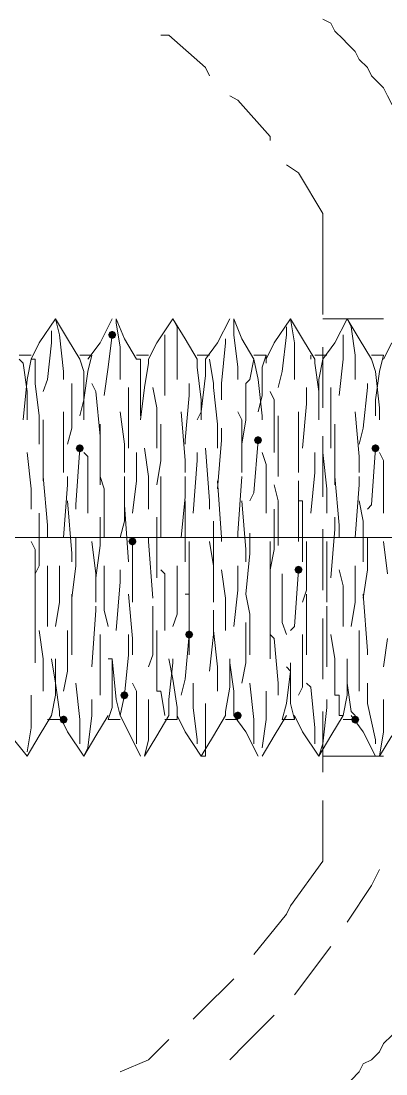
# Model space of a CAD drawing. Header units: millimetres. Extents: x 89051 to 218395, y -330386 to -125649.
# Drawn here: x 92711.25 to 92722.15, y -132854.01 to -132822.55 of the extents above; entities that cross this region are included whole.
import ezdxf

# ---------------------------------------------------------------- set-up
doc = ezdxf.new("R2010")
doc.units = ezdxf.units.MM
doc.header["$LTSCALE"] = 13
for name, pattern in [('1 实线', [0]), ('ACAD_ISO04W100', [30, 24, -3, 0, -3]), ('CENTER', [50.8, 31.75, -6.35, 6.35, -6.35])]:
    doc.linetypes.add(name, pattern=pattern)
doc.layers.get('0').update_dxf_attribs({"color": 1, "linetype": 'CENTER'})
doc.layers.add('C00-00-00', color=7, linetype='Continuous')
doc.layers.add('标注、文本', color=3, linetype='Continuous', lineweight=25)

msp = doc.modelspace()

# ---------------------------------------------------------------- hatches: boundary and pattern name
at = {"layer": 'C00-00-00'}
h = msp.add_hatch(color=256, dxfattribs=at)
h.dxf.hatch_style = 2
h.paths.add_polyline_path([(92714.095, -132831.929), (92714.06, -132832.015), (92713.974, -132832.05), (92713.889, -132832.015), (92713.853, -132831.929), (92713.889, -132831.844), (92713.974, -132831.808), (92714.06, -132831.844)])
h = msp.add_hatch(color=256, dxfattribs=at)
h.dxf.hatch_style = 2
h.paths.add_polyline_path([(92718.452, -132835.076), (92718.416, -132835.161), (92718.331, -132835.197), (92718.245, -132835.161), (92718.21, -132835.076), (92718.245, -132834.99), (92718.331, -132834.955), (92718.416, -132834.99)])
h = msp.add_hatch(color=256, dxfattribs=at)
h.dxf.hatch_style = 2
h.paths.add_polyline_path([(92713.127, -132835.318), (92713.092, -132835.403), (92713.006, -132835.439), (92712.921, -132835.403), (92712.885, -132835.318), (92712.921, -132835.232), (92713.006, -132835.197), (92713.092, -132835.232)])
h = msp.add_hatch(color=256, dxfattribs=at)
h.dxf.hatch_style = 2
h.paths.add_polyline_path([(92721.961, -132835.318), (92721.925, -132835.403), (92721.84, -132835.439), (92721.754, -132835.403), (92721.719, -132835.318), (92721.754, -132835.232), (92721.84, -132835.197), (92721.925, -132835.232)])
h = msp.add_hatch(color=256, dxfattribs=at)
h.dxf.hatch_style = 2
h.paths.add_polyline_path([(92714.7, -132838.101), (92714.665, -132838.186), (92714.579, -132838.222), (92714.494, -132838.186), (92714.458, -132838.101), (92714.494, -132838.015), (92714.579, -132837.98), (92714.665, -132838.015)])
h = msp.add_hatch(color=256, dxfattribs=at)
h.dxf.hatch_style = 2
h.paths.add_polyline_path([(92719.662, -132838.948), (92719.626, -132839.033), (92719.541, -132839.069), (92719.455, -132839.033), (92719.42, -132838.948), (92719.455, -132838.862), (92719.541, -132838.827), (92719.626, -132838.862)])
h = msp.add_hatch(color=256, dxfattribs=at)
h.dxf.hatch_style = 2
h.paths.add_polyline_path([(92716.395, -132840.884), (92716.359, -132840.969), (92716.274, -132841.005), (92716.188, -132840.969), (92716.153, -132840.884), (92716.188, -132840.799), (92716.274, -132840.763), (92716.359, -132840.799)])
h = msp.add_hatch(color=256, dxfattribs=at)
h.dxf.hatch_style = 2
h.paths.add_polyline_path([(92714.458, -132842.699), (92714.423, -132842.785), (92714.337, -132842.82), (92714.252, -132842.785), (92714.216, -132842.699), (92714.252, -132842.614), (92714.337, -132842.578), (92714.423, -132842.614)])
h = msp.add_hatch(color=256, dxfattribs=at)
h.dxf.hatch_style = 2
h.paths.add_polyline_path([(92712.643, -132843.425), (92712.608, -132843.511), (92712.522, -132843.546), (92712.437, -132843.511), (92712.401, -132843.425), (92712.437, -132843.34), (92712.522, -132843.304), (92712.608, -132843.34)])
h = msp.add_hatch(color=256, dxfattribs=at)
h.dxf.hatch_style = 2
h.paths.add_polyline_path([(92717.847, -132843.304), (92717.811, -132843.39), (92717.726, -132843.425), (92717.64, -132843.39), (92717.605, -132843.304), (92717.64, -132843.219), (92717.726, -132843.183), (92717.811, -132843.219)])
h = msp.add_hatch(color=256, dxfattribs=at)
h.dxf.hatch_style = 2
h.paths.add_polyline_path([(92721.356, -132843.425), (92721.32, -132843.511), (92721.235, -132843.546), (92721.149, -132843.511), (92721.114, -132843.425), (92721.149, -132843.34), (92721.235, -132843.304), (92721.32, -132843.34)])

# ---------------------------------------------------------------- linework, layer by layer
at = {"color": 7, "linetype": '1 实线', "lineweight": 0}
for radius in [45.983, 39.569]:
    msp.add_circle((92703.931, -132837.98), radius, dxfattribs=at)
msp.add_arc((92703.931, -132837.98), 34.608, 204.1584, 156.2711, dxfattribs=at)
at = {"layer": 'C00-00-00', "lineweight": 15}
for points in [[(92724.018, -132827.573), (92723.776, -132827.331), (92723.655, -132827.089), (92723.534, -132826.847), (92723.413, -132826.605), (92723.292, -132826.363), (92723.171, -132826.242), (92723.05, -132826), (92722.808, -132825.758), (92722.687, -132825.516), (92722.566, -132825.274), (92722.324, -132825.032), (92722.203, -132824.79), (92722.082, -132824.548), (92721.84, -132824.306), (92721.719, -132824.185), (92721.598, -132823.943), (92721.356, -132823.701), (92721.235, -132823.459), (92720.993, -132823.217), (92720.872, -132823.096), (92720.63, -132822.854), (92720.509, -132822.612), (92720.267, -132822.491)], [(92715.669, -132822.975), (92715.426, -132822.975)], [(92716.758, -132823.943), (92715.669, -132822.975)], [(92716.879, -132824.185), (92716.758, -132823.943)], [(92717.726, -132824.911), (92717.484, -132824.79)], [(92718.694, -132826), (92717.726, -132824.911)], [(92718.694, -132826.121), (92718.694, -132826)], [(92719.541, -132827.089), (92719.178, -132826.847)], [(92720.267, -132828.299), (92719.541, -132827.089)], [(92720.267, -132829.509), (92720.267, -132828.299)], [(92720.267, -132831.324), (92720.267, -132829.509)], [(92712.28, -132831.445), (92711.796, -132832.171)], [(92712.28, -132831.445), (92712.401, -132831.929)], [(92712.643, -132832.05), (92712.28, -132831.445)], [(92713.974, -132831.445), (92713.611, -132832.171)], [(92714.095, -132831.445), (92714.095, -132831.566)], [(92714.337, -132832.05), (92714.095, -132831.445)], [(92715.79, -132831.445), (92715.305, -132832.171)], [(92715.79, -132831.445), (92715.911, -132831.687)], [(92716.153, -132832.05), (92715.79, -132831.445)], [(92717.484, -132831.445), (92717.121, -132832.171)], [(92717.605, -132831.445), (92717.605, -132831.929)], [(92717.847, -132832.05), (92717.605, -132831.445)], [(92719.299, -132831.445), (92718.815, -132832.171)], [(92719.299, -132831.445), (92719.42, -132832.171)], [(92719.662, -132832.05), (92719.299, -132831.445)], [(92721.235, -132831.445), (92720.267, -132831.445)], [(92720.993, -132831.445), (92720.63, -132832.171)], [(92720.993, -132831.445), (92721.114, -132831.687)], [(92721.356, -132832.05), (92720.993, -132831.445)], [(92722.082, -132831.445), (92721.235, -132831.445)], [(92712.159, -132832.171), (92712.159, -132831.808)], [(92714.095, -132831.566), (92714.216, -132832.292)], [(92715.911, -132831.687), (92715.911, -132832.534)], [(92719.178, -132831.929), (92719.178, -132831.687)], [(92721.114, -132831.687), (92721.235, -132832.534)], [(92712.401, -132831.929), (92712.522, -132833.019)], [(92713.006, -132832.655), (92712.643, -132832.05)], [(92713.853, -132832.897), (92713.974, -132831.929)], [(92714.7, -132832.655), (92714.337, -132832.05)], [(92715.547, -132832.534), (92715.547, -132831.929)], [(92716.516, -132832.655), (92716.153, -132832.05)], [(92717.363, -132832.171), (92717.363, -132832.05)], [(92717.605, -132831.929), (92717.726, -132832.897)], [(92718.21, -132832.655), (92717.847, -132832.05)], [(92719.057, -132833.019), (92719.178, -132831.929)], [(92720.025, -132832.655), (92719.662, -132832.05)], [(92720.872, -132832.655), (92720.872, -132831.929)], [(92721.719, -132832.655), (92721.356, -132832.05)], [(92711.796, -132832.171), (92711.554, -132832.655)], [(92712.038, -132833.261), (92712.159, -132832.171)], [(92713.611, -132832.171), (92713.248, -132832.655)], [(92714.216, -132832.292), (92714.216, -132833.261)], [(92715.305, -132832.171), (92715.063, -132832.655)], [(92717.121, -132832.171), (92716.758, -132832.655)], [(92717.242, -132833.382), (92717.363, -132832.171)], [(92718.815, -132832.171), (92718.573, -132832.655)], [(92719.42, -132832.171), (92719.42, -132833.261)], [(92720.63, -132832.171), (92720.267, -132832.655)], [(92720.267, -132834.108), (92720.267, -132832.292)], [(92722.324, -132832.171), (92722.082, -132832.655)], [(92711.554, -132832.534), (92711.191, -132832.534)], [(92711.191, -132832.655), (92711.312, -132832.776)], [(92711.312, -132832.776), (92711.433, -132833.624)], [(92711.554, -132832.655), (92711.433, -132833.261)], [(92711.675, -132832.655), (92711.554, -132832.655)], [(92711.675, -132833.261), (92711.675, -132832.655)], [(92713.369, -132832.534), (92713.006, -132832.534)], [(92713.006, -132832.655), (92713.127, -132833.019)], [(92713.369, -132832.534), (92713.248, -132833.019)], [(92715.063, -132832.534), (92714.7, -132832.534)], [(92714.7, -132832.655), (92714.821, -132832.655)], [(92714.821, -132832.655), (92714.821, -132833.382)], [(92715.063, -132832.776), (92714.942, -132833.503)], [(92715.063, -132832.655), (92715.063, -132832.776)], [(92715.547, -132833.745), (92715.547, -132832.534)], [(92715.911, -132832.534), (92715.911, -132833.261)], [(92716.879, -132832.534), (92716.516, -132832.534)], [(92716.516, -132832.655), (92716.516, -132832.897)], [(92716.758, -132832.655), (92716.758, -132833.14)], [(92717, -132833.382), (92716.879, -132832.655)], [(92718.089, -132833.261), (92718.21, -132832.655)], [(92718.573, -132832.534), (92718.21, -132832.534)], [(92718.21, -132832.655), (92718.331, -132833.261)], [(92718.573, -132832.534), (92718.452, -132832.897)], [(92718.573, -132832.776), (92718.573, -132832.534)], [(92719.904, -132832.655), (92719.904, -132832.534)], [(92720.388, -132832.534), (92720.025, -132832.534)], [(92720.025, -132832.655), (92720.025, -132832.776)], [(92720.025, -132832.776), (92720.146, -132833.624)], [(92720.267, -132832.655), (92720.146, -132833.261)], [(92720.751, -132833.745), (92720.872, -132832.655)], [(92721.235, -132832.534), (92721.235, -132833.261)], [(92722.082, -132832.534), (92721.719, -132832.534)], [(92721.719, -132832.655), (92721.84, -132833.019)], [(92722.082, -132832.534), (92721.961, -132833.019)], [(92712.522, -132833.019), (92712.522, -132833.261)], [(92713.248, -132833.019), (92713.127, -132833.866)], [(92713.127, -132833.019), (92713.127, -132834.108)], [(92713.732, -132833.745), (92713.853, -132832.897)], [(92716.516, -132832.897), (92716.637, -132833.866)], [(92717.726, -132832.897), (92717.726, -132833.261)], [(92718.452, -132832.897), (92718.452, -132833.745)], [(92718.936, -132833.503), (92719.057, -132833.019)], [(92721.961, -132833.019), (92721.84, -132833.866)], [(92721.84, -132833.019), (92721.961, -132834.108)], [(92711.433, -132833.261), (92711.312, -132834.471)], [(92711.675, -132833.382), (92711.675, -132833.261)], [(92711.796, -132834.35), (92711.675, -132833.382)], [(92711.917, -132833.624), (92712.038, -132833.261)], [(92712.764, -132833.503), (92712.764, -132833.382)], [(92713.49, -132833.624), (92713.369, -132833.382)], [(92714.821, -132833.382), (92714.821, -132834.35)], [(92716.274, -132833.745), (92716.274, -132833.382)], [(92716.758, -132833.14), (92716.637, -132834.229)], [(92717, -132833.503), (92717, -132833.382)], [(92717.242, -132833.866), (92717.242, -132833.382)], [(92717.968, -132833.382), (92718.089, -132833.261)], [(92717.968, -132834.471), (92717.968, -132833.382)], [(92718.331, -132833.261), (92718.452, -132834.35)], [(92720.146, -132833.261), (92720.146, -132834.471)], [(92721.598, -132833.503), (92721.598, -132833.382)], [(92711.433, -132833.624), (92711.433, -132834.471)], [(92712.764, -132834.713), (92712.764, -132833.503)], [(92713.611, -132834.955), (92713.49, -132833.624)], [(92714.458, -132834.229), (92714.458, -132833.503)], [(92714.942, -132833.503), (92714.821, -132834.471)], [(92715.305, -132834.108), (92715.184, -132833.503)], [(92717.121, -132834.592), (92717, -132833.503)], [(92718.815, -132833.866), (92718.694, -132833.624)], [(92719.783, -132833.987), (92719.783, -132833.503)], [(92720.146, -132833.624), (92720.146, -132834.471)], [(92720.509, -132834.35), (92720.509, -132833.503)], [(92721.477, -132834.713), (92721.598, -132833.503)], [(92713.127, -132833.866), (92713.006, -132834.35)], [(92716.153, -132835.076), (92716.274, -132833.745)], [(92716.637, -132833.866), (92716.637, -132834.471)], [(92718.452, -132833.745), (92718.331, -132834.229)], [(92718.815, -132835.197), (92718.815, -132833.866)], [(92719.662, -132835.318), (92719.783, -132833.987)], [(92721.84, -132833.866), (92721.84, -132834.35)], [(92711.796, -132835.197), (92711.796, -132834.35)], [(92712.522, -132834.229), (92712.522, -132834.592)], [(92713.127, -132834.108), (92713.127, -132834.471)], [(92714.216, -132834.229), (92714.337, -132835.197)], [(92714.458, -132835.318), (92714.458, -132834.229)], [(92715.305, -132835.318), (92715.305, -132834.108)], [(92716.032, -132834.229), (92716.153, -132835.681)], [(92716.637, -132834.229), (92716.516, -132834.471)], [(92717.726, -132834.229), (92717.847, -132834.471)], [(92718.452, -132834.35), (92718.452, -132834.471)], [(92718.936, -132834.592), (92718.936, -132834.35)], [(92719.541, -132834.229), (92719.541, -132834.955)], [(92720.509, -132835.318), (92720.509, -132834.35)], [(92721.235, -132834.229), (92721.356, -132835.56)], [(92721.961, -132834.108), (92721.961, -132834.471)], [(92711.917, -132834.955), (92711.917, -132834.471)], [(92712.522, -132834.592), (92712.522, -132836.044)], [(92713.611, -132836.286), (92713.611, -132834.592)], [(92715.426, -132835.681), (92715.426, -132834.592)], [(92717.121, -132835.318), (92717.121, -132834.592)], [(92717.847, -132834.471), (92717.847, -132836.044)], [(92717.847, -132835.197), (92717.968, -132834.471)], [(92718.936, -132836.165), (92718.936, -132834.592)], [(92720.63, -132835.802), (92720.63, -132834.592)], [(92711.917, -132836.286), (92711.917, -132834.955)], [(92712.643, -132835.197), (92712.764, -132834.713)], [(92713.611, -132835.197), (92713.611, -132834.955)], [(92717.242, -132835.076), (92717.242, -132834.713)], [(92719.541, -132834.955), (92719.541, -132836.044)], [(92720.267, -132836.77), (92720.267, -132834.955)], [(92721.356, -132835.197), (92721.477, -132834.713)], [(92714.337, -132835.197), (92714.337, -132836.044)], [(92716.153, -132835.197), (92716.153, -132835.076)], [(92717.121, -132836.528), (92717.242, -132835.076)], [(92718.331, -132835.076), (92718.21, -132836.649)], [(92718.815, -132835.439), (92718.815, -132835.197)], [(92711.433, -132835.439), (92711.554, -132836.528)], [(92713.006, -132835.318), (92712.885, -132837.012)], [(92713.127, -132835.439), (92713.248, -132835.56)], [(92713.248, -132835.56), (92713.248, -132837.254)], [(92714.7, -132835.439), (92714.7, -132836.286)], [(92714.942, -132835.318), (92715.063, -132836.165)], [(92716.516, -132835.439), (92716.516, -132835.681)], [(92716.758, -132835.318), (92716.879, -132836.891)], [(92718.452, -132835.439), (92718.573, -132835.802)], [(92720.025, -132835.439), (92720.025, -132836.044)], [(92720.267, -132835.439), (92720.388, -132836.528)], [(92721.356, -132835.56), (92721.356, -132836.044)], [(92721.84, -132835.318), (92721.719, -132837.012)], [(92721.961, -132835.439), (92722.082, -132835.681)], [(92715.305, -132836.407), (92715.426, -132835.681)], [(92716.153, -132835.681), (92716.153, -132836.044)], [(92716.516, -132835.681), (92716.395, -132837.254)], [(92718.573, -132835.802), (92718.573, -132837.254)], [(92720.63, -132836.407), (92720.63, -132835.802)], [(92722.082, -132835.681), (92722.082, -132837.254)], [(92712.038, -132837.617), (92711.917, -132836.165)], [(92712.643, -132836.407), (92712.643, -132836.165)], [(92713.732, -132836.528), (92713.611, -132836.165)], [(92714.337, -132837.496), (92714.337, -132836.165)], [(92715.063, -132836.165), (92715.063, -132837.133)], [(92715.426, -132837.254), (92715.426, -132836.165)], [(92716.153, -132836.77), (92716.153, -132836.165)], [(92717.726, -132837.859), (92717.847, -132836.165)], [(92720.025, -132836.044), (92719.904, -132837.254)], [(92720.751, -132837.617), (92720.63, -132836.165)], [(92721.356, -132836.407), (92721.356, -132836.165)], [(92711.554, -132836.528), (92711.554, -132837.133)], [(92712.522, -132837.98), (92712.643, -132836.407)], [(92713.611, -132836.407), (92713.611, -132836.286)], [(92713.732, -132837.98), (92713.732, -132836.528)], [(92714.7, -132836.286), (92714.579, -132837.254)], [(92717.242, -132837.98), (92717.121, -132836.286)], [(92718.936, -132836.891), (92718.815, -132836.407)], [(92719.541, -132837.133), (92719.541, -132836.286)], [(92720.388, -132836.528), (92720.388, -132837.254)], [(92721.235, -132837.98), (92721.356, -132836.407)], [(92716.032, -132837.98), (92716.153, -132836.77)], [(92718.21, -132836.649), (92718.089, -132836.891)], [(92712.643, -132836.891), (92712.764, -132838.464)], [(92712.885, -132837.012), (92712.885, -132837.133)], [(92714.337, -132836.891), (92714.337, -132837.012)], [(92714.337, -132837.012), (92714.458, -132838.706)], [(92716.153, -132836.891), (92716.153, -132837.617)], [(92716.879, -132836.891), (92716.879, -132837.133)], [(92717.847, -132836.891), (92717.968, -132838.343)], [(92718.815, -132838.343), (92718.815, -132837.133)], [(92718.936, -132838.222), (92718.936, -132836.891)], [(92719.541, -132836.891), (92719.662, -132836.891)], [(92719.541, -132838.101), (92719.541, -132837.133)], [(92719.662, -132836.891), (92719.662, -132838.706)], [(92721.356, -132836.891), (92721.477, -132837.496)], [(92721.719, -132837.012), (92721.598, -132837.133)], [(92711.796, -132838.827), (92711.796, -132837.254)], [(92713.611, -132838.222), (92713.611, -132837.375)], [(92714.216, -132837.98), (92714.337, -132837.496)], [(92715.305, -132837.617), (92715.305, -132837.375)], [(92715.426, -132837.98), (92715.426, -132837.254)], [(92717, -132838.948), (92717, -132837.496)], [(92720.63, -132837.738), (92720.63, -132837.375)], [(92721.477, -132837.496), (92721.477, -132838.706)], [(92712.038, -132837.98), (92712.038, -132837.617)], [(92715.305, -132839.19), (92715.305, -132837.617)], [(92716.153, -132837.617), (92716.153, -132838.706)], [(92720.267, -132839.553), (92720.267, -132837.738)], [(92720.509, -132839.19), (92720.63, -132837.738)], [(92720.751, -132837.98), (92720.751, -132837.617)], [(92711.554, -132838.101), (92711.675, -132838.343)], [(92712.885, -132837.98), (92712.885, -132838.827)], [(92713.369, -132838.101), (92713.49, -132839.069)], [(92714.579, -132838.101), (92714.579, -132839.916)], [(92715.063, -132837.98), (92715.063, -132838.101)], [(92715.063, -132838.101), (92715.184, -132839.795)], [(92716.274, -132838.101), (92716.274, -132839.19)], [(92716.879, -132838.101), (92717, -132838.827)], [(92717.242, -132838.101), (92717.242, -132837.98)], [(92717.726, -132837.98), (92717.726, -132837.859)], [(92718.089, -132837.859), (92718.089, -132838.464)], [(92718.694, -132838.101), (92718.694, -132839.432)], [(92719.783, -132838.101), (92719.783, -132839.553)], [(92720.388, -132838.101), (92720.388, -132838.343)], [(92721.598, -132837.98), (92721.598, -132838.948)], [(92722.082, -132838.101), (92722.203, -132839.069)], [(92711.675, -132838.343), (92711.675, -132839.916)], [(92713.49, -132839.19), (92713.611, -132838.222)], [(92717.968, -132838.343), (92717.968, -132838.706)], [(92718.694, -132838.948), (92718.815, -132838.343)], [(92720.388, -132838.343), (92720.388, -132839.916)], [(92712.764, -132838.464), (92712.764, -132838.706)], [(92718.089, -132838.464), (92717.968, -132839.674)], [(92711.675, -132839.069), (92711.796, -132838.827)], [(92712.038, -132839.432), (92712.038, -132838.827)], [(92712.401, -132839.916), (92712.401, -132838.827)], [(92712.885, -132838.827), (92712.764, -132839.795)], [(92713.49, -132839.069), (92713.49, -132839.916)], [(92713.732, -132840.158), (92713.732, -132838.827)], [(92714.216, -132839.311), (92714.216, -132838.948)], [(92715.547, -132839.069), (92715.426, -132838.948)], [(92715.547, -132840.763), (92715.547, -132839.069)], [(92715.911, -132840.279), (92715.911, -132838.827)], [(92717, -132838.827), (92717, -132839.916)], [(92717, -132839.311), (92717, -132838.948)], [(92717.363, -132839.795), (92717.242, -132838.948)], [(92717.726, -132839.553), (92717.726, -132838.827)], [(92719.057, -132840.521), (92719.057, -132839.069)], [(92719.42, -132840.642), (92719.541, -132838.948)], [(92720.872, -132839.432), (92720.751, -132838.948)], [(92721.235, -132839.916), (92721.235, -132838.827)], [(92721.598, -132838.948), (92721.477, -132839.795)], [(92714.095, -132840.763), (92714.216, -132839.311)], [(92716.274, -132839.19), (92716.274, -132839.916)], [(92712.038, -132840.642), (92712.038, -132839.432)], [(92712.764, -132839.674), (92712.764, -132840.4)], [(92714.458, -132839.674), (92714.579, -132841.005)], [(92716.153, -132839.674), (92716.274, -132839.674)], [(92716.274, -132839.674), (92716.274, -132841.489)], [(92717.605, -132840.642), (92717.726, -132839.553)], [(92717.968, -132839.674), (92718.089, -132840.279)], [(92718.694, -132839.432), (92718.694, -132839.916)], [(92719.783, -132839.553), (92719.662, -132839.916)], [(92719.783, -132839.674), (92719.783, -132840.763)], [(92720.872, -132840.642), (92720.872, -132839.432)], [(92721.477, -132839.674), (92721.598, -132841.368)], [(92711.675, -132840.763), (92711.675, -132839.916)], [(92712.28, -132840.642), (92712.401, -132839.916)], [(92717.363, -132840.763), (92717.363, -132839.795)], [(92718.694, -132840.279), (92718.694, -132839.795)], [(92721.114, -132840.642), (92721.235, -132839.916)], [(92713.369, -132841.852), (92713.49, -132840.158)], [(92713.49, -132840.158), (92713.49, -132840.037)], [(92713.853, -132840.642), (92713.732, -132840.158)], [(92715.184, -132841.489), (92715.184, -132840.037)], [(92715.79, -132840.642), (92715.911, -132840.279)], [(92717, -132840.884), (92717, -132840.158)], [(92718.089, -132840.279), (92718.089, -132841.489)], [(92718.694, -132841.61), (92718.694, -132840.279)], [(92720.388, -132841.61), (92720.388, -132840.037)], [(92712.764, -132840.4), (92712.764, -132841.489)], [(92717.968, -132840.521), (92717.968, -132841.731)], [(92719.178, -132840.884), (92719.057, -132840.521)], [(92719.299, -132840.763), (92719.42, -132840.642)], [(92720.267, -132842.215), (92720.267, -132840.4)], [(92711.675, -132841.731), (92711.675, -132840.763)], [(92711.796, -132840.763), (92711.917, -132841.61)], [(92712.643, -132840.763), (92712.643, -132841.973)], [(92713.611, -132840.884), (92713.611, -132842.094)], [(92714.458, -132840.884), (92714.458, -132841.489)], [(92715.305, -132840.763), (92715.305, -132841.368)], [(92716.274, -132840.884), (92716.153, -132842.215)], [(92716.879, -132841.973), (92717, -132840.884)], [(92717, -132840.763), (92717.121, -132841.852)], [(92718.694, -132840.884), (92718.815, -132841.005)], [(92719.662, -132840.884), (92719.662, -132841.247)], [(92719.783, -132840.763), (92719.783, -132841.489)], [(92720.509, -132840.884), (92720.63, -132841.61)], [(92721.356, -132840.763), (92721.356, -132841.973)], [(92714.579, -132841.005), (92714.579, -132841.489)], [(92718.815, -132841.005), (92718.936, -132842.336)], [(92719.662, -132841.247), (92719.662, -132842.457)], [(92722.082, -132841.852), (92722.203, -132841.005)], [(92714.458, -132841.489), (92714.337, -132842.699)], [(92715.063, -132841.852), (92715.184, -132841.489)], [(92715.305, -132841.368), (92715.305, -132842.578)], [(92721.598, -132841.368), (92721.598, -132841.489)], [(92711.917, -132841.61), (92711.917, -132842.578)], [(92712.28, -132842.336), (92712.159, -132841.61)], [(92712.28, -132842.699), (92712.28, -132841.61)], [(92713.974, -132841.61), (92713.853, -132841.61)], [(92714.095, -132842.82), (92713.974, -132841.61)], [(92713.974, -132842.215), (92713.974, -132841.61)], [(92715.79, -132842.215), (92715.669, -132841.61)], [(92715.669, -132842.82), (92715.79, -132841.731)], [(92715.79, -132841.731), (92715.79, -132841.61)], [(92717.121, -132841.852), (92717.121, -132842.578)], [(92717.484, -132842.457), (92717.484, -132841.61)], [(92717.605, -132842.578), (92717.484, -132841.731)], [(92717.968, -132841.731), (92717.847, -132842.336)], [(92719.299, -132841.973), (92719.178, -132841.852)], [(92719.299, -132841.973), (92719.299, -132841.731)], [(92720.388, -132841.852), (92720.388, -132841.61)], [(92720.63, -132841.61), (92720.63, -132842.699)], [(92720.993, -132842.336), (92720.993, -132841.61)], [(92720.993, -132842.699), (92720.993, -132841.61)], [(92712.643, -132841.973), (92712.522, -132842.578)], [(92713.611, -132842.094), (92713.611, -132842.699)], [(92713.974, -132843.062), (92713.974, -132842.215)], [(92715.911, -132843.062), (92715.79, -132842.215)], [(92716.153, -132842.215), (92716.032, -132842.699)], [(92719.178, -132842.941), (92719.299, -132841.973)], [(92719.299, -132842.941), (92719.299, -132841.973)], [(92721.356, -132841.973), (92721.356, -132842.578)], [(92712.401, -132843.183), (92712.28, -132842.336)], [(92712.885, -132842.336), (92713.006, -132843.425)], [(92714.579, -132842.336), (92714.7, -132842.578)], [(92716.395, -132842.336), (92716.395, -132843.062)], [(92717.363, -132843.183), (92717.484, -132842.457)], [(92718.089, -132842.336), (92718.21, -132843.425)], [(92718.936, -132842.336), (92718.936, -132842.699)], [(92719.662, -132842.457), (92719.541, -132842.699)], [(92719.783, -132842.336), (92719.904, -132842.457)], [(92719.904, -132842.457), (92720.025, -132843.667)], [(92721.114, -132843.183), (92720.993, -132842.336)], [(92721.598, -132842.336), (92721.598, -132842.941)], [(92711.554, -132843.667), (92711.554, -132842.699)], [(92712.159, -132843.304), (92712.28, -132842.699)], [(92713.369, -132843.304), (92713.369, -132842.82)], [(92714.216, -132843.304), (92714.095, -132842.82)], [(92714.337, -132842.699), (92714.216, -132843.304)], [(92714.7, -132842.578), (92714.7, -132843.788)], [(92715.063, -132842.941), (92715.063, -132842.82)], [(92715.305, -132842.578), (92715.426, -132842.578)], [(92715.426, -132842.578), (92715.547, -132843.304)], [(92715.669, -132843.304), (92715.669, -132842.82)], [(92717.605, -132843.304), (92717.605, -132842.578)], [(92718.573, -132843.425), (92718.573, -132842.578)], [(92720.388, -132843.062), (92720.388, -132842.82)], [(92720.63, -132842.699), (92720.751, -132842.699)], [(92720.751, -132842.699), (92720.751, -132843.304)], [(92720.872, -132843.304), (92720.993, -132842.699)], [(92722.082, -132843.788), (92722.082, -132842.82)], [(92713.853, -132843.425), (92713.974, -132843.062)], [(92715.063, -132844.03), (92715.063, -132842.941)], [(92715.911, -132843.425), (92715.911, -132843.062)], [(92716.395, -132843.062), (92716.516, -132844.03)], [(92716.758, -132843.788), (92716.758, -132842.941)], [(92719.057, -132843.425), (92719.178, -132842.941)], [(92719.42, -132843.425), (92719.299, -132842.941)], [(92720.267, -132844.151), (92720.388, -132843.062)], [(92721.598, -132842.941), (92721.84, -132844.03)], [(92711.796, -132843.909), (92712.159, -132843.304)], [(92712.038, -132843.425), (92712.401, -132843.425)], [(92712.401, -132843.304), (92712.401, -132843.183)], [(92712.401, -132843.304), (92712.643, -132843.788)], [(92713.006, -132843.425), (92713.006, -132844.151)], [(92713.248, -132844.272), (92713.369, -132843.304)], [(92713.49, -132843.909), (92713.853, -132843.304)], [(92713.853, -132843.425), (92714.216, -132843.425)], [(92714.216, -132843.304), (92714.458, -132843.788)], [(92715.305, -132843.909), (92715.669, -132843.304)], [(92715.547, -132843.425), (92715.911, -132843.425)], [(92715.911, -132843.304), (92716.153, -132843.788)], [(92717, -132843.909), (92717.363, -132843.304)], [(92717.363, -132843.304), (92717.363, -132843.183)], [(92717.363, -132843.425), (92717.726, -132843.425)], [(92717.726, -132843.304), (92717.605, -132843.304)], [(92717.605, -132843.304), (92717.968, -132843.788)], [(92718.21, -132843.425), (92718.21, -132844.151)], [(92718.452, -132844.272), (92718.573, -132843.425)], [(92718.815, -132843.909), (92719.178, -132843.304)], [(92719.057, -132843.425), (92719.42, -132843.425)], [(92719.42, -132843.304), (92719.42, -132843.425)], [(92719.42, -132843.304), (92719.662, -132843.788)], [(92720.267, -132844.998), (92720.267, -132843.183)], [(92720.509, -132843.909), (92720.872, -132843.304)], [(92720.751, -132843.304), (92720.872, -132843.304)], [(92720.872, -132843.425), (92721.235, -132843.425)], [(92721.235, -132843.304), (92721.114, -132843.183)], [(92721.114, -132843.304), (92721.477, -132843.788)], [(92711.433, -132844.393), (92711.554, -132843.667)], [(92712.643, -132843.788), (92713.127, -132844.514)], [(92714.458, -132843.788), (92714.821, -132844.514)], [(92714.7, -132843.788), (92714.7, -132844.151)], [(92716.153, -132843.788), (92716.637, -132844.514)], [(92716.758, -132844.514), (92716.758, -132843.788)], [(92717.968, -132843.788), (92718.331, -132844.514)], [(92719.662, -132843.788), (92720.146, -132844.514)], [(92720.025, -132843.667), (92720.025, -132844.151)], [(92721.477, -132843.788), (92721.84, -132844.514)], [(92721.961, -132844.514), (92722.082, -132843.788)], [(92710.949, -132843.909), (92711.433, -132844.514)], [(92711.433, -132844.514), (92711.796, -132843.909)], [(92713.127, -132844.514), (92713.49, -132843.909)], [(92714.942, -132844.514), (92715.305, -132843.909)], [(92714.942, -132844.514), (92715.063, -132844.03)], [(92716.516, -132844.03), (92716.516, -132844.151)], [(92716.637, -132844.514), (92717, -132843.909)], [(92718.452, -132844.514), (92718.815, -132843.909)], [(92720.146, -132844.514), (92720.509, -132843.909)], [(92721.84, -132844.03), (92721.84, -132844.151)], [(92721.961, -132844.514), (92722.324, -132843.909)], [(92713.127, -132844.514), (92713.248, -132844.272)], [(92720.146, -132844.514), (92720.267, -132844.151)], [(92716.637, -132844.514), (92716.758, -132844.514)], [(92720.267, -132844.514), (92722.082, -132844.514)], [(92720.267, -132847.66), (92720.267, -132845.845)], [(92719.299, -132848.992), (92720.267, -132847.66)], [(92721.961, -132847.902), (92721.719, -132848.386)], [(92721.719, -132848.386), (92720.993, -132849.476)], [(92719.178, -132849.234), (92719.299, -132848.992)], [(92718.21, -132850.444), (92719.178, -132849.234)], [(92720.509, -132850.202), (92719.42, -132851.654)], [(92724.018, -132850.444), (92723.776, -132850.807), (92723.655, -132851.049), (92723.534, -132851.291), (92723.292, -132851.533), (92723.171, -132851.654), (92722.929, -132851.896), (92722.808, -132852.138), (92722.687, -132852.38), (92722.445, -132852.622), (92722.324, -132852.864), (92722.082, -132853.106), (92721.961, -132853.348), (92721.719, -132853.59), (92721.477, -132853.711), (92721.356, -132853.953), (92721.114, -132854.195)], [(92716.637, -132852.138), (92717.605, -132851.17)], [(92716.395, -132852.38), (92716.637, -132852.138)], [(92718.815, -132852.259), (92717.968, -132853.106)], [(92715.063, -132853.59), (92715.669, -132852.985)], [(92717.968, -132853.106), (92717.484, -132853.59)], [(92714.216, -132853.953), (92715.063, -132853.59)]]:
    msp.add_lwpolyline(points, dxfattribs=at)
at = {"layer": '标注、文本', "color": 1, "linetype": 'ACAD_ISO04W100', "lineweight": 15}
for p, q in [((92968.431, -132837.98), (92439.431, -132837.98)), ((92794.869, -132837.98), (92612.992, -132837.98))]:
    msp.add_line(p, q, dxfattribs=at)

doc.saveas('drawing.dxf')
